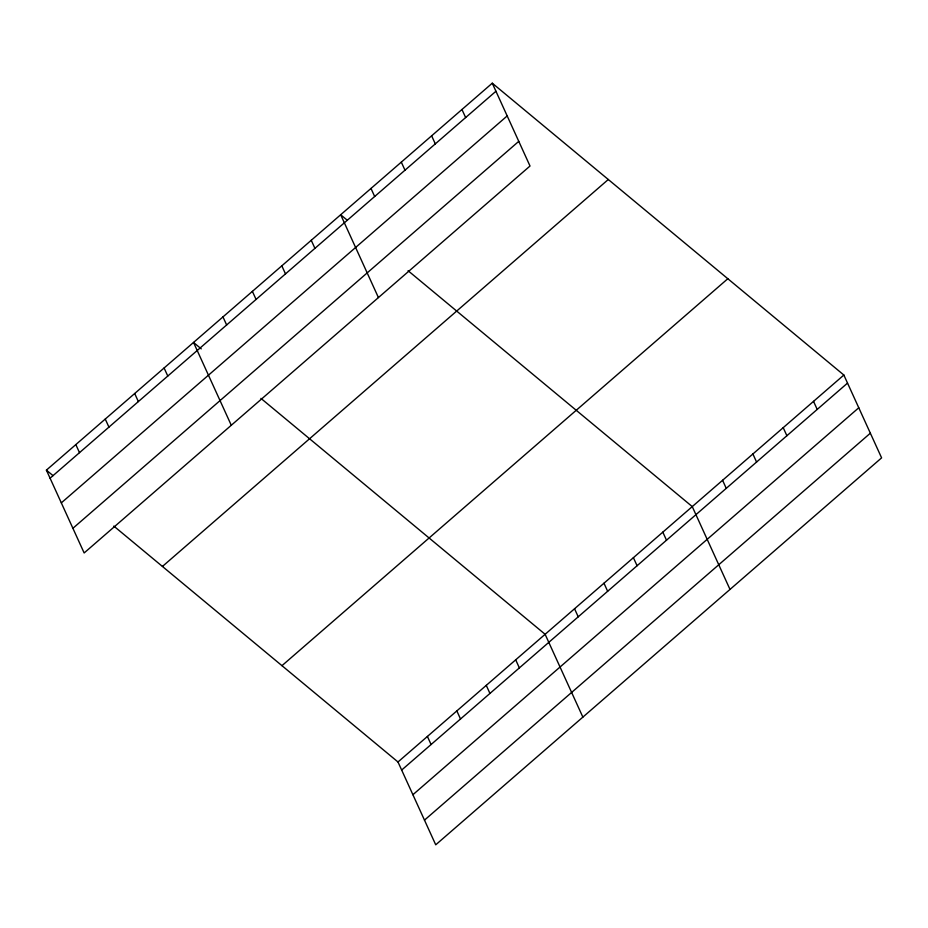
<?xml version="1.0" encoding="UTF-8"?>
<svg xmlns="http://www.w3.org/2000/svg" width="928" height="928" viewBox="0 0 928 928"><rect width="100%" height="100%" fill="white"/><g stroke="black" fill="none" stroke-linecap="round" stroke-linejoin="round"><path stroke-width="1.39" d="M492.269 83.195L530.016 166.019L84.146 552.96L46.4 470.136L492.269 83.195L843.854 375.04L881.6 457.864L435.731 844.805L397.984 761.981L113.808 526.083M50.077 478.198L495.946 91.257M61.318 502.872L507.198 115.93M72.906 528.287L518.775 141.346M162.423 566.451L608.292 179.498M281.961 665.678L727.83 278.725M397.984 761.981L843.854 375.04M401.662 770.054L847.531 383.102M412.902 794.716L858.771 407.775M424.479 820.132L870.36 433.19M347.304 220.261L340.68 214.751L378.427 297.575M408.076 270.709L692.253 506.595L730 589.419M201.272 348.87L193.534 342.444L231.281 425.268M260.942 398.39L545.119 634.288L582.865 717.112M46.4 470.136L53.035 475.635M813.531 401.348L817.208 409.422M783.22 427.669L786.886 435.731M752.898 453.978L756.575 462.04M722.576 480.286L726.253 488.348M662.824 532.138L666.501 540.2M461.958 109.504L465.636 117.566M633.406 557.682L637.084 565.744M431.636 135.813L435.313 143.886M603.977 583.213L607.654 591.287M401.314 162.133L404.991 170.195M574.548 608.756L578.225 616.818M370.991 188.442L374.668 196.504M515.69 659.831L519.367 667.893M311.251 240.294L314.928 248.356M486.26 685.363L489.938 693.436M281.822 265.826L285.499 273.899M456.831 710.906L460.508 718.968M252.393 291.369L256.07 299.431M427.414 736.449L431.079 744.511M222.964 316.912L226.641 324.974M164.105 367.987L167.782 376.049M134.688 393.518L138.365 401.592M105.258 419.062L108.936 427.124M75.829 444.593L79.506 452.667"/></g></svg>
